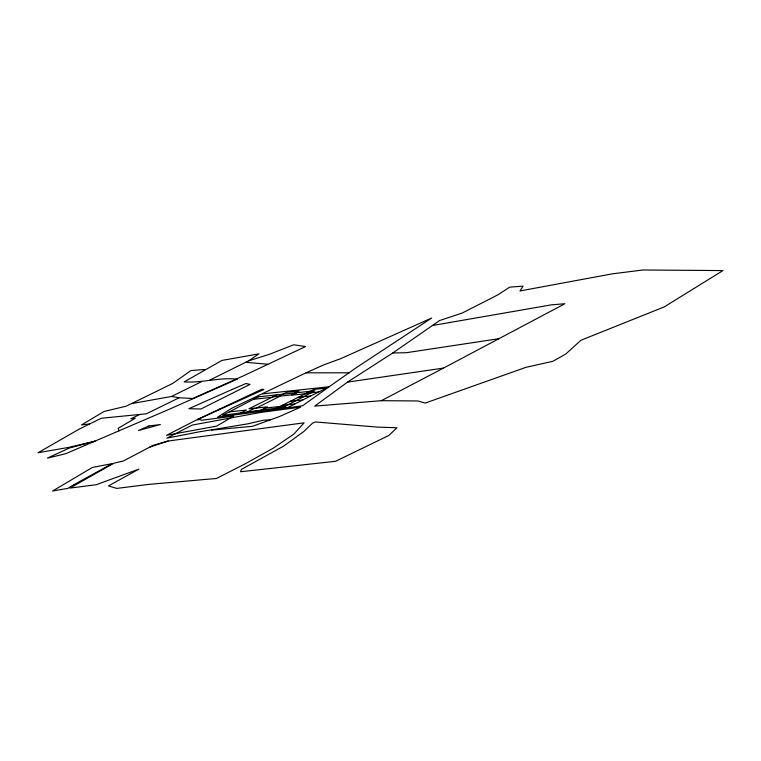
<?xml version="1.0" encoding="UTF-8"?>
<svg xmlns="http://www.w3.org/2000/svg" width="761" height="761" viewBox="0 0 761 761"><rect width="100%" height="100%" fill="white"/><g stroke="black" fill="none" stroke-linecap="round" stroke-linejoin="round"><path stroke-width="1.14" d="M347.501 382.127L392.762 352.99L439.649 320.514L462.089 313.104L497.656 294.954L509.727 287.154L523.102 286.117L519.953 290.968L612.301 273.846L642.94 269.993L722.95 270.583L664.163 306.94L580.957 340.253L565.775 354.017L553 361.247L525.889 367.363L425.152 403.083L417.837 400.942L381.337 400.686L314.674 406.127L347.501 382.127L443.52 368.086L564.871 303.725L551.383 304.857L432.4 325.527M329.094 386.778L302.517 405.813L217.513 417.19L231.61 408.353L305.998 372.823L323.986 364.804L340.681 358.669L431.677 318.022L356.738 367.373L329.094 386.778L262.593 393.875M248.733 360.809L258.902 353.865L221.993 360.41L184.2 381.86C201.789 383.135 218.692 377.351 236.329 379.092L237.384 379.092L169.427 409.171L65.741 453.708L47.401 458.132L69.232 448.077L95.058 441.161L69.156 447.297L38.05 452.766L78.878 429.29L101.28 418.255L146.302 413.813L179.187 397.746L192.799 398.517L244.034 375.573L305.561 346.559L293.708 344.781L269.327 354.341L248.733 360.809L209.066 380.443M381.337 400.686L443.52 368.086M240.79 412.909L246.526 410.036L229.299 411.872M276.814 394.854L248.942 408.828L267.434 406.85L259.52 410.826L247.04 412.148L254.964 408.181M278.726 396.272L286.65 392.305L299.121 390.973L291.206 394.94L272.704 396.909M256.428 408.029L280.191 396.11M262.231 410.036L266.493 407.906L286.012 405.822M296.771 392.724L291.834 395.197L310.193 393.247M89.655 423.982L81.522 424.923L104.038 411.482L126.136 406.193L131.491 403.615L171.463 396.491L201.418 381.718M139.71 414.469L130.844 418.835L135.22 418.265L118.164 428.3L119.068 430.802M131.491 403.615L172.757 383.411L190.925 370.569L205.489 369.437M219.082 409.332L197.622 419.444L263.744 389.556L262.412 389.194L258.74 390.697L219.082 409.332L220.1 409.361M149.67 447.173L168.124 441.019L304.134 422.812L293.879 434.065L273.285 448.162L245.632 463.582L216.505 478.469L148.604 484.405L116.794 488.41L108.452 485.918L138.844 469.137L96.143 484.738L69.879 488.096L113.817 463.24L123.368 460.985L153.218 445.309L168.124 441.019M211.634 430.108L252.405 426.312L279.287 416.619L300.662 407.135L260.719 412.424L192.219 425.076L166.916 438.155L198.887 431.896L248.067 423.791L263.239 420.234L270.231 419.882M499.026 338.683L406.298 352.714L392.762 352.99M306.179 393.342L318.65 392.01M253.48 399.297L271.877 397.328M298.255 397.318L310.726 395.986M290.331 401.285L302.811 399.953M282.407 405.252L294.887 403.92M305.998 372.823L349.194 372.785M245.879 362.303L267.739 364.234M171.463 396.491L179.187 397.746M241.427 469.404L240.533 471.744L335.572 461.29L388.643 435.568L397.023 427.768L377.228 427.092L315.558 421.955L312.6 423.106L303.61 431.649L283.834 445.984L241.427 469.404M231.744 389.642L188.871 408.705L200.961 408.999L250.027 384.381L245.898 383.544L231.744 389.642M233.579 416.143L216.676 426.093L166.564 435.302L196.319 420.034L200 419.539L201.522 420.243L233.579 416.143M74.169 484.548L67.824 488.372L52.585 491.026L92.385 467.444L112.238 463.611L74.169 484.548M258.188 396.842L222.631 415.344L283.339 407.211L314.902 390.793L258.188 396.842M314.093 389.375L274.493 409.228L286.964 407.896L326.574 388.043L314.093 389.375M148.937 425.96L138.445 430.517L160.352 424.533L148.937 425.96"/></g></svg>
